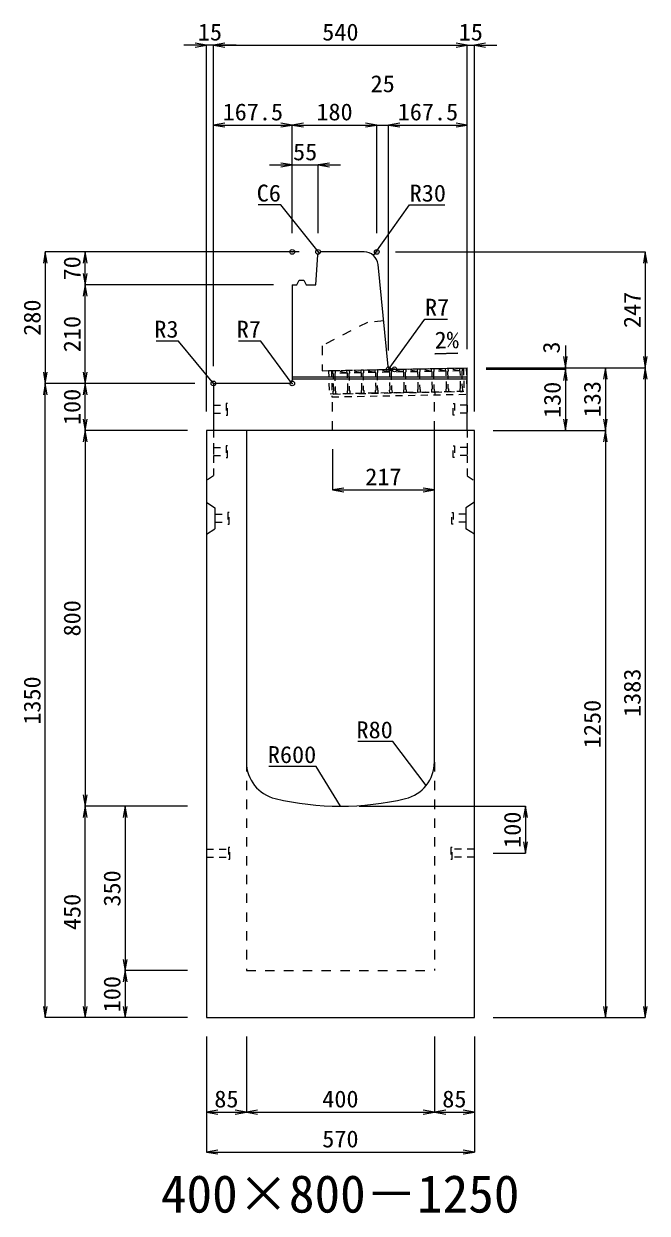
# Model space of a CAD drawing. Units: millimetres at full size; some dimension numbers follow another scale. Extents: x -18734 to 51600, y -18820 to 17820.
# Drawn here: x 45376 to 46703, y -10886 to -8354 of the extents above; entities that cross this region are included whole.
import ezdxf
from ezdxf.enums import TextEntityAlignment as Align

# ---------------------------------------------------------------- set-up
doc = ezdxf.new("R2010")
doc.units = ezdxf.units.MM
doc.header["$LTSCALE"] = 20
doc.header["$PDMODE"] = 32
doc.header["$PDSIZE"] = 10
doc.linetypes.add('USER1', pattern=[2, 1, -1])
doc.linetypes.add('USER2', pattern=[1.35, 0.75, -0.6])
for name, color, linetype, lineweight in [('インサート', 3, 'USER2', 9), ('グレーチング', 7, 'USER2', 5), ('受枠', 3, 'USER2', 9), ('寸法線', 7, 'Continuous', 13), ('引出線', 4, 'Continuous', 13), ('本体', 2, 'Continuous', 13), ('目地', 132, 'Continuous', 5)]:
    doc.layers.add(name, color=color, linetype=linetype, lineweight=lineweight)
doc.layers.add('作業エリア', color=11, linetype='Continuous')
doc.layers.add('文字', color=7, linetype='Continuous')
doc.styles.add('ＭＳ 明朝', font='')
doc.styles.get('ＭＳ 明朝').set_extended_font_data('MS Mincho')

# ---------------------------------------------------------------- blocks, each defined once
blk = doc.blocks.new('open_arrow')
at = {"color": 0, "linetype": 'Continuous', "lineweight": -2}
blk.add_lwpolyline([(7.5, 1.25), (0, 0), (7.5, -1.25)], dxfattribs=at)

msp = doc.modelspace()

# ---------------------------------------------------------------- linework, layer by layer
at = {"layer": 'インサート'}
for p, q in [((45810, -9162.5), (45807, -9162.5)), ((45807, -9162.5), (45807, -9187.5)), ((45810, -9187.5), (45810, -9162.5)), ((46290, -9162.5), (46293, -9162.5)), ((46290, -9187.5), (46290, -9162.5)), ((46293, -9162.5), (46293, -9187.5)), ((45780, -9166.5), (45807, -9166.5)), ((45780, -9166.5), (45780, -9183.5)), ((45780, -9183.5), (45807, -9183.5)), ((45807, -9187.5), (45810, -9187.5)), ((46293, -9187.5), (46290, -9187.5)), ((46320, -9166.5), (46293, -9166.5)), ((46320, -9183.5), (46293, -9183.5)), ((46320, -9166.5), (46320, -9183.5)), ((45780, -9256.5), (45807, -9256.5)), ((45780, -9256.5), (45780, -9273.5)), ((45810, -9252.5), (45807, -9252.5)), ((45807, -9252.5), (45807, -9277.5)), ((45810, -9277.5), (45810, -9252.5)), ((46290, -9252.5), (46293, -9252.5)), ((46290, -9277.5), (46290, -9252.5)), ((46293, -9252.5), (46293, -9277.5)), ((46320, -9256.5), (46293, -9256.5)), ((46320, -9256.5), (46320, -9273.5)), ((45780, -9273.5), (45807, -9273.5)), ((45807, -9277.5), (45810, -9277.5)), ((46293, -9277.5), (46290, -9277.5)), ((46320, -9273.5), (46293, -9273.5)), ((45783.2, -9398.5), (45810.2, -9398.5)), ((45783.2, -9398.5), (45783.2, -9415.5)), ((45783.2, -9415.5), (45810.2, -9415.5)), ((45813.2, -9394.5), (45810.2, -9394.5)), ((45810.2, -9394.5), (45810.2, -9419.5)), ((45813.2, -9419.5), (45813.2, -9394.5)), ((46286.8, -9394.5), (46289.8, -9394.5)), ((46286.8, -9419.5), (46286.8, -9394.5)), ((46289.8, -9394.5), (46289.8, -9419.5)), ((46316.8, -9398.5), (46289.8, -9398.5)), ((46316.8, -9415.5), (46289.8, -9415.5)), ((46316.8, -9398.5), (46316.8, -9415.5)), ((45810.2, -9419.5), (45813.2, -9419.5)), ((46289.8, -9419.5), (46286.8, -9419.5)), ((45765, -10111.5), (45812, -10111.5)), ((45765, -10111.5), (45765, -10128.5)), ((45815, -10107.5), (45812, -10107.5)), ((45812, -10107.5), (45812, -10132.5)), ((45815, -10132.5), (45815, -10107.5)), ((46288, -10107.5), (46285, -10107.5)), ((46285, -10107.5), (46285, -10132.5)), ((46288, -10132.5), (46288, -10107.5)), ((46335, -10111.5), (46288, -10111.5)), ((46335, -10128.5), (46335, -10111.5)), ((45765, -10128.5), (45812, -10128.5)), ((45812, -10132.5), (45815, -10132.5)), ((46285, -10132.5), (46288, -10132.5)), ((46335, -10128.5), (46288, -10128.5))]:
    msp.add_line(p, q, dxfattribs=at)
at = {"layer": 'グレーチング'}
for p, q in [((46033.97, -9092.54), (46308.92, -9087.21)), ((46244.05, -9094.47), (46218.93, -9088.96)), ((46274.04, -9093.89), (46248.93, -9088.38)), ((46304.04, -9093.31), (46278.92, -9087.8)), ((46064.08, -9097.95), (46038.97, -9092.44)), ((46064.08, -9097.95), (46039.08, -9098.44)), ((46094.07, -9097.37), (46068.96, -9091.86)), ((46094.07, -9097.37), (46069.08, -9097.86)), ((46124.07, -9096.79), (46098.96, -9091.28)), ((46124.07, -9096.79), (46099.07, -9097.28)), ((46154.06, -9096.21), (46128.95, -9090.7)), ((46154.06, -9096.21), (46129.07, -9096.7)), ((46184.06, -9095.63), (46158.95, -9090.12)), ((46184.06, -9095.63), (46159.06, -9096.12)), ((46214.05, -9095.05), (46188.94, -9089.54)), ((46214.05, -9095.05), (46189.06, -9095.54)), ((46244.05, -9094.47), (46219.05, -9094.95)), ((46274.04, -9093.89), (46249.05, -9094.37)), ((46304.04, -9093.31), (46279.04, -9093.79)), ((46034.94, -9142.53), (46309.89, -9137.21))]:
    msp.add_line(p, q, dxfattribs=at)
for points in [[(46215.77, -9132.03), (46215.07, -9096.03), (46214.05, -9095.05), (46213.94, -9089.05), (46218.93, -9088.96), (46219.05, -9094.95), (46218.07, -9095.97), (46218.77, -9131.97), (46219.79, -9132.95), (46219.9, -9138.95), (46214.9, -9139.04), (46214.79, -9133.04)], [(46249.05, -9094.37), (46248.06, -9095.39), (46248.76, -9131.39), (46249.78, -9132.37), (46249.9, -9138.37), (46244.9, -9138.46), (46244.78, -9132.46), (46245.76, -9131.44), (46245.07, -9095.45), (46244.05, -9094.47), (46243.93, -9088.47), (46248.93, -9088.38)], [(46279.04, -9093.79), (46278.06, -9094.81), (46278.76, -9130.81), (46279.78, -9131.79), (46279.89, -9137.79), (46274.89, -9137.88), (46274.78, -9131.88), (46275.76, -9130.86), (46275.06, -9094.87), (46274.04, -9093.89), (46273.92, -9087.89), (46278.92, -9087.8)], [(46304.89, -9137.3), (46304.77, -9131.3), (46305.75, -9130.28), (46305.05, -9094.29), (46304.04, -9093.31), (46303.92, -9087.31), (46308.92, -9087.21), (46309.03, -9093.21), (46308.05, -9094.23), (46308.75, -9130.23), (46309.77, -9131.21), (46309.89, -9137.21)], [(46033.97, -9092.54), (46038.97, -9092.44), (46039.08, -9098.44), (46038.1, -9099.46), (46038.8, -9135.45), (46039.82, -9136.43), (46039.94, -9142.43), (46034.94, -9142.53), (46034.82, -9136.53), (46035.8, -9135.51), (46035.1, -9099.52), (46034.09, -9098.53)], [(46068.8, -9134.87), (46069.81, -9135.85), (46069.93, -9141.85), (46064.93, -9141.95), (46064.82, -9135.95), (46065.8, -9134.93), (46065.1, -9098.93), (46064.08, -9097.95), (46063.96, -9091.96), (46068.96, -9091.86), (46069.08, -9097.86), (46068.1, -9098.88)], [(46098.79, -9134.29), (46099.81, -9135.27), (46099.92, -9141.27), (46094.93, -9141.37), (46094.81, -9135.37), (46095.79, -9134.35), (46095.09, -9098.35), (46094.07, -9097.37), (46093.96, -9091.38), (46098.96, -9091.28), (46099.07, -9097.28), (46098.09, -9098.3)], [(46128.78, -9133.71), (46129.8, -9134.69), (46129.92, -9140.69), (46124.92, -9140.79), (46124.8, -9134.79), (46125.78, -9133.77), (46125.09, -9097.77), (46124.07, -9096.79), (46123.95, -9090.79), (46128.95, -9090.7), (46129.07, -9096.7), (46128.09, -9097.72)], [(46158.78, -9133.13), (46159.8, -9134.11), (46159.91, -9140.11), (46154.91, -9140.2), (46154.8, -9134.21), (46155.78, -9133.19), (46155.08, -9097.19), (46154.06, -9096.21), (46153.95, -9090.21), (46158.95, -9090.12), (46159.06, -9096.12), (46158.08, -9097.14)], [(46185.77, -9132.61), (46185.08, -9096.61), (46184.06, -9095.63), (46183.94, -9089.63), (46188.94, -9089.54), (46189.06, -9095.54), (46188.08, -9096.55), (46188.77, -9132.55), (46189.79, -9133.53), (46189.91, -9139.53), (46184.91, -9139.62), (46184.79, -9133.63)]]:
    msp.add_lwpolyline(points, close=True, dxfattribs=at)
at = {"layer": '作業エリア'}
for p in [(45947.5, -8840), (45947.5, -8840), (46002.5, -8840), (46127.5, -8840), (46152.5, -9090), (46165, -9090), (45780, -9120), (45947.5, -9120)]:
    msp.add_point(p, dxfattribs=at)
at = {"layer": '受枠'}
for p, q in [((46024.97, -9092.71), (46317.92, -9087.04)), ((46311.92, -9087.16), (46312.89, -9137.15)), ((46317.92, -9087.04), (46319, -9143.03)), ((46024.97, -9092.71), (46025.94, -9142.7)), ((46030.97, -9092.59), (46032.05, -9148.58)), ((46312.89, -9137.15), (46025.94, -9142.7)), ((46032.05, -9148.58), (46319, -9143.03))]:
    msp.add_line(p, q, dxfattribs=at)
at = {"layer": '受枠', "linetype": 'Continuous'}
msp.add_line((46250.9, -9138.35), (46251.01, -9144.35), dxfattribs=at)
at = {"layer": '寸法線'}
for p, q in [((45828, -8400.05), (45717, -8400.05)), ((45765, -9180), (45765, -8400.05)), ((45780, -8400.05), (46320, -8400.05)), ((45780, -9083), (45780, -8400.05)), ((45780, -9083), (45780, -8400.05)), ((46272, -8400.05), (46383, -8400.05)), ((46320, -9047), (46320, -8400.05)), ((46320, -9047), (46320, -8400.05)), ((46335, -9180), (46335, -8400.05)), ((45780, -8570.05), (45947.5, -8570.05)), ((45780, -9083), (45780, -8570.05)), ((45947.5, -8800), (45947.5, -8570.05)), ((45947.5, -8570.05), (46127.5, -8570.05)), ((45947.5, -8800), (45947.5, -8570.05)), ((46079.5, -8570.05), (46200.5, -8570.05)), ((46127.5, -8800), (46127.5, -8570.05)), ((46127.5, -8800), (46127.5, -8570.05)), ((46152.5, -9050), (46152.5, -8570.05)), ((46152.5, -8570.05), (46320, -8570.05)), ((46152.5, -9050), (46152.5, -8570.05)), ((46320, -9047), (46320, -8570.05)), ((45899.5, -8655.05), (46050.5, -8655.05)), ((45947.5, -8800), (45947.5, -8655.05)), ((46002.5, -8800), (46002.5, -8655.05)), ((45422.06, -8840), (45422.06, -9120)), ((45962.5, -8840), (45422.06, -8840)), ((45507.06, -8910), (45507.06, -8840)), ((45962.5, -8840), (45507.06, -8840)), ((46167.5, -8840), (46698.78, -8840)), ((46698.78, -8840), (46698.78, -9087)), ((45507.06, -9120), (45507.06, -8910)), ((45907.5, -8910), (45507.06, -8910)), ((45907.5, -8910), (45507.06, -8910)), ((46528.78, -9039), (46528.78, -9138)), ((46360, -9087), (46528.78, -9087)), ((46360, -9087), (46613.78, -9087)), ((46360, -9087), (46698.78, -9087)), ((46360, -9087), (46698.78, -9087)), ((46613.78, -9087), (46613.78, -9220)), ((46698.78, -9087), (46698.78, -10470)), ((46360, -9090), (46528.78, -9090)), ((46360, -9090), (46528.78, -9090)), ((46528.78, -9090), (46528.78, -9220)), ((45740, -9120), (45422.06, -9120)), ((45422.06, -10470), (45422.06, -9120)), ((45740, -9120), (45422.06, -9120)), ((45507.06, -9220), (45507.06, -9120)), ((45740, -9120), (45507.06, -9120)), ((45740, -9120), (45507.06, -9120)), ((45507.06, -9220), (45507.06, -10020)), ((45725, -9220), (45507.06, -9220)), ((45725, -9220), (45507.06, -9220)), ((46375, -9220), (46528.78, -9220)), ((46375, -9220), (46613.78, -9220)), ((46375, -9220), (46613.78, -9220)), ((46613.78, -9220), (46613.78, -10470)), ((46033, -9260), (46033, -9346.67)), ((46033, -9346.67), (46250, -9346.67)), ((45725, -10020), (45507.06, -10020)), ((45507.06, -10470), (45507.06, -10020)), ((45725, -10020), (45507.06, -10020)), ((45592.06, -10020), (45592.06, -10370)), ((45725, -10020), (45592.06, -10020)), ((46090, -10020), (46443.78, -10020)), ((46443.78, -10020), (46443.78, -10120)), ((46375, -10120), (46443.78, -10120)), ((45725, -10370), (45592.06, -10370)), ((45592.06, -10370), (45592.06, -10470)), ((45725, -10370), (45592.06, -10370)), ((45725, -10470), (45422.06, -10470)), ((45725, -10470), (45507.06, -10470)), ((45725, -10470), (45592.06, -10470)), ((46375, -10470), (46613.78, -10470)), ((46375, -10470), (46698.78, -10470)), ((45765, -10510), (45765, -10671.16)), ((45765, -10510), (45765, -10756.16)), ((45850, -10510), (45850, -10671.16)), ((45850, -10510), (45850, -10671.16)), ((46250, -10510), (46250, -10671.16)), ((46250, -10510), (46250, -10671.16)), ((46335, -10510), (46335, -10671.16)), ((46335, -10510), (46335, -10756.16)), ((45765, -10671.16), (45850, -10671.16)), ((45850, -10671.16), (46250, -10671.16)), ((46250, -10671.16), (46335, -10671.16)), ((45765, -10756.16), (46335, -10756.16))]:
    msp.add_line(p, q, dxfattribs=at)
at = {"layer": '引出線'}
for points in [[(46005.29, -8842.99), (45923.41, -8740.07), (45875.07, -8740.07)], [(46120.48, -8847.76), (46197.4, -8740.07), (46272.08, -8740.07)], [(46154.14, -9088.19), (46230, -8982.98), (46277.93, -8982.98)], [(45780.88, -9120.88), (45705.62, -9029.7), (45657.89, -9029.7)], [(45945.45, -9117.95), (45880.97, -9029.7), (45833.04, -9029.7)], [(46251.14, -9056.74), (46299.85, -9055.77), (46251.11, -9056.74)], [(46232.76, -9975.58), (46161.5, -9882.47), (46086.83, -9882.47)], [(46050, -10020), (45998.63, -9935.25), (45897.63, -9935.25)]]:
    msp.add_lwpolyline(points, dxfattribs=at)
at = {"layer": '本体'}
for p, q in [((45997.5, -8910), (46002.07, -8845.98)), ((46002.07, -8845.98), (46008.5, -8840)), ((46100.35, -8840), (46008.5, -8840)), ((46151.87, -9083.7), (46130.2, -8867.01)), ((45947.5, -8910), (45947.5, -9113)), ((45947.5, -8910), (45957.5, -8910)), ((45957.5, -8910), (45962.5, -8900)), ((45962.5, -8900), (45972.5, -8900)), ((45972.5, -8900), (45977.5, -8910)), ((45977.5, -8910), (45997.5, -8910)), ((46165, -9090), (46320, -9087)), ((46320, -9220), (46320, -9087)), ((46165, -9090), (46158.83, -9090)), ((45780, -9123), (45780, -9220)), ((45940.5, -9120), (45783, -9120)), ((45765, -9220), (45765, -10470)), ((45850, -9220), (45765, -9220)), ((46320, -9220), (45780, -9220)), ((45850, -9220), (45850, -9925.96)), ((46250, -9925.96), (46250, -9220)), ((46335, -9220), (46250, -9220)), ((46335, -10470), (46335, -9220)), ((45765, -10470), (46335, -10470))]:
    msp.add_line(p, q, dxfattribs=at)
at = {"layer": '本体', "linetype": 'USER1'}
for p, q in [((46142.2, -8987), (46108, -8990)), ((46108, -8990), (46011, -9040)), ((46011, -9040), (46011, -9092.98)), ((46011, -9092.98), (46165, -9090)), ((46250, -9220), (46250, -9138.36)), ((46033, -9220), (46033, -9142.56))]:
    msp.add_line(p, q, dxfattribs=at)
at = {"layer": '本体', "linetype": 'USER2', "lineweight": 9}
for p, q in [((45780, -9220), (45780, -9317)), ((46320, -9220), (46320, -9317)), ((45780, -9317), (45765, -9326.5)), ((46320, -9317), (46335, -9326.5))]:
    msp.add_line(p, q, dxfattribs=at)
at = {"layer": '本体', "lineweight": 9}
for p, q in [((45765, -9373), (45783.2, -9384.5)), ((45783.2, -9384.5), (45783.2, -9429.5)), ((46335, -9373), (46316.8, -9384.5)), ((46316.8, -9384.5), (46316.8, -9429.5)), ((45765, -9441), (45783.2, -9429.5)), ((46335, -9441), (46316.8, -9429.5))]:
    msp.add_line(p, q, dxfattribs=at)
at = {"layer": '本体', "linetype": 'USER1', "lineweight": 15}
for p, q in [((45850, -9925.96), (45850, -10370)), ((46250, -9925.96), (46250, -10370)), ((45850, -10370), (46250, -10370))]:
    msp.add_line(p, q, dxfattribs=at)
at = {"layer": '本体'}
for centre, radius, start, end in [((46100.35, -8870), 30, 5.71059, 90), ((46158.83, -9083), 7, 185.71059, 270), ((45940.5, -9113), 7, 270, 0), ((45783, -9123), 3, 90, 180), ((45930, -9925.96), 80, 180, 256.65764), ((46170, -9925.96), 80, 283.34236, 0), ((46050, -9420), 600, 256.65764, 283.34236)]:
    msp.add_arc(centre, radius, start, end, dxfattribs=at)
at = {"layer": '目地'}
for p, q in [((46320, -9107), (45947.5, -9107)), ((46320, -9111), (45947.5, -9111))]:
    msp.add_line(p, q, dxfattribs=at)

# ---------------------------------------------------------------- block references
at = {"layer": '寸法線', "xscale": 3.2, "yscale": 3.2}
for p, rotation in [((45765, -8400.05), 180), ((46320, -8400.05), 180), ((46320, -8400.05), 180), ((45947.5, -8570.05), 180), ((46127.5, -8570.05), 180), ((46127.5, -8570.05), 180), ((46320, -8570.05), 180), ((45947.5, -8655.05), 180), ((45422.06, -8840), 270), ((45507.06, -8840), 270), ((46698.78, -8840), 270), ((45507.06, -8910), 90), ((45507.06, -8910), 270), ((46528.78, -9087), 90), ((46698.78, -9087), 90), ((46613.78, -9087), 270), ((46698.78, -9087), 270), ((45422.06, -9120), 90), ((45507.06, -9120), 90), ((46528.78, -9090), 270), ((46528.78, -9090), 270), ((45422.06, -9120), 270), ((45507.06, -9120), 270), ((45507.06, -9220), 90), ((46528.78, -9220), 90), ((46613.78, -9220), 90), ((45507.06, -9220), 270), ((46613.78, -9220), 270), ((46250, -9346.67), 180), ((45507.06, -10020), 90), ((45507.06, -10020), 270), ((45592.06, -10020), 270), ((46443.78, -10020), 270), ((46443.78, -10120), 90), ((45592.06, -10370), 90), ((45592.06, -10370), 270), ((45422.06, -10470), 90), ((45507.06, -10470), 90), ((45592.06, -10470), 90), ((46613.78, -10470), 90), ((46698.78, -10470), 90), ((45850, -10671.16), 180), ((46250, -10671.16), 180), ((46335, -10671.16), 180), ((46335, -10756.16), 180)]:
    msp.add_blockref('open_arrow', p, dxfattribs=dict(at, rotation=rotation))
for p in [(45780, -8400.05), (45780, -8400.05), (46335, -8400.05), (45780, -8570.05), (45947.5, -8570.05), (46152.5, -8570.05), (46152.5, -8570.05), (46002.5, -8655.05), (46033, -9346.67), (45765, -10671.16), (45850, -10671.16), (46250, -10671.16), (45765, -10756.16)]:
    msp.add_blockref('open_arrow', p, dxfattribs=at)
at = {"layer": '引出線', "xscale": 0.0533, "yscale": 0.0533}
for p, rotation in [((46005.29, -8842.99), 128.5), ((46120.48, -8847.76), 54.5), ((46251.14, -9056.74), 1.1), ((46154.14, -9088.19), 54.2), ((45780.88, -9120.88), 129.5), ((45945.45, -9117.95), 126.2), ((46232.76, -9975.58), 127.4), ((46050, -10020), 121.2)]:
    msp.add_blockref('open_arrow', p, dxfattribs=dict(at, rotation=rotation))

# ---------------------------------------------------------------- texts
at = {"layer": '寸法線', "style": 'ＭＳ 明朝', "width": 1.05}
for s, p in [('540', (46050, -8372.05)), ('15', (45772.5, -8372.05)), ('15', (46327.5, -8372.05)), ('25', (46140, -8482.05)), ('167.5', (45863.75, -8542.05)), ('180', (46037.5, -8542.05)), ('167.5', (46236.25, -8542.05)), ('55', (45975, -8627.05)), ('217', (46141.5, -9318.67)), ('85', (45807.5, -10643.16)), ('400', (46050, -10643.16)), ('85', (46292.5, -10643.16)), ('570', (46050, -10728.16))]:
    msp.add_text(s, height=36.03, dxfattribs=at).set_placement(p, align=Align.MIDDLE_CENTER)
for s, p in [('70', (45479.06, -8875)), ('247', (46670.78, -8963.5)), ('280', (45394.06, -8980)), ('210', (45479.06, -9015)), ('3', (46498.78, -9043.66)), ('100', (45479.06, -9170)), ('130', (46500.78, -9155)), ('133', (46585.78, -9153.5)), ('800', (45479.06, -9620)), ('1350', (45394.06, -9795)), ('1383', (46670.78, -9778.5)), ('1250', (46585.78, -9845)), ('100', (46415.78, -10070)), ('350', (45564.06, -10195)), ('450', (45479.06, -10245)), ('100', (45564.06, -10420))]:
    msp.add_text(s, height=36.03, rotation=90, dxfattribs=at).set_placement(p, align=Align.MIDDLE_CENTER)
at = {"layer": '引出線', "style": 'ＭＳ 明朝', "width": 1.05}
for s, p in [('C6', (45923.41, -8696.87)), ('R3', (45705.62, -8986.5)), ('R7', (45880.97, -8986.5)), ('R80', (46161.5, -9839.27)), ('R600', (45998.63, -9892.05))]:
    msp.add_text(s, height=36.03, dxfattribs=at).set_placement(p, align=Align.TOP_RIGHT)
for s, p in [('R30', (46197.4, -8696.87)), ('R7', (46230, -8939.78))]:
    msp.add_text(s, height=36.03, dxfattribs=at).set_placement(p, align=Align.TOP_LEFT)
msp.add_text('2%', height=36.03, rotation=1.146, dxfattribs=at).set_placement((46250.17, -9009.85), align=Align.TOP_LEFT)
at = {"layer": '文字', "style": 'ＭＳ 明朝'}
msp.add_text('400×800－1250', height=80.06, dxfattribs=at).set_placement((46049.52, -10844.97), align=Align.MIDDLE_CENTER)

doc.saveas('drawing.dxf')
